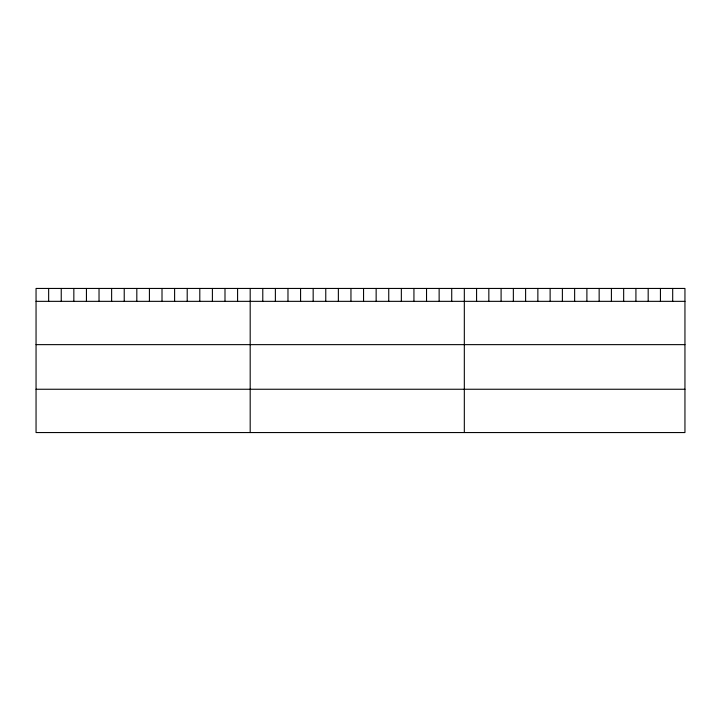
<?xml version="1.0" encoding="UTF-8"?>
<svg xmlns="http://www.w3.org/2000/svg" width="721" height="721" viewBox="0 0 721 721"><rect width="100%" height="100%" fill="white"/><g stroke="black" fill="none" stroke-linecap="round" stroke-linejoin="round"><path stroke-width="1.08" d="M684.95 301.342L684.95 432.555L36.05 432.555L36.05 288.445L684.95 288.445L684.95 301.342L36.05 301.342M36.05 344.638L684.95 344.638M36.05 389.25L684.95 389.25M672.693 288.445L672.693 301.342M660.436 288.445L660.436 301.342M648.179 288.445L648.179 301.342M635.922 288.445L635.922 301.342M623.665 288.445L623.665 301.342M611.408 288.445L611.408 301.342M599.151 288.445L599.151 301.342M586.894 288.445L586.894 301.342M574.637 288.445L574.637 301.342M562.38 288.445L562.38 301.342M550.123 288.445L550.123 301.342M537.866 288.445L537.866 301.342M525.609 288.445L525.609 301.342M513.352 288.445L513.352 301.342M501.095 288.445L501.095 301.342M488.838 288.445L488.838 301.342M476.581 288.445L476.581 301.342M464.324 288.445L464.324 432.555M451.725 288.445L451.725 301.342M439.134 288.445L439.134 301.342M426.535 288.445L426.535 301.342M413.935 288.445L413.935 301.342M401.345 288.445L401.345 301.342M388.745 288.445L388.745 301.342M376.146 288.445L376.146 301.342M363.555 288.445L363.555 301.342M350.956 288.445L350.956 301.342M338.365 288.445L338.365 301.342M325.766 288.445L325.766 301.342M313.166 288.445L313.166 301.342M300.576 288.445L300.576 301.342M287.976 288.445L287.976 301.342M275.377 288.445L275.377 301.342M262.786 288.445L262.786 301.342M250.187 288.445L250.187 432.555M237.588 288.445L237.588 301.342M224.997 288.445L224.997 301.342M212.398 288.445L212.398 301.342M199.798 288.445L199.798 301.342M187.208 288.445L187.208 301.342M174.608 288.445L174.608 301.342M162.009 288.445L162.009 301.342M149.418 288.445L149.418 301.342M136.819 288.445L136.819 301.342M124.228 288.445L124.228 301.342M111.629 288.445L111.629 301.342M99.029 288.445L99.029 301.342M86.439 288.445L86.439 301.342M73.839 288.445L73.839 301.342M61.24 288.445L61.24 301.342M48.649 288.445L48.649 301.342"/></g></svg>
